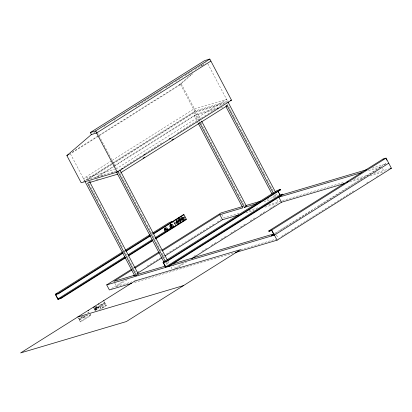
<?xml version="1.0" encoding="UTF-8"?>
<svg xmlns="http://www.w3.org/2000/svg" width="412" height="412" viewBox="0 0 412 412"><rect width="100%" height="100%" fill="white"/><g stroke="black" fill="none" stroke-linecap="round" stroke-linejoin="round"><path stroke-width="0.31" stroke-dasharray="2.06 1.54" d="M95.146 131.794L93.457 133.241L94.544 132.556M191.595 74.232L179.096 84.954L180.58 84.517L200.603 122.493M200.732 66.394L203.616 63.917M98.782 135.497L181.177 83.646L192.713 73.748M202.328 65.498L205.696 62.609M104.308 126.412L105.395 125.727M114.078 120.263L115.164 119.583M123.847 114.119L124.929 113.434M135.239 106.945L162.915 89.528M165.629 87.823L172.685 83.384M175.399 81.674L182.454 77.235M185.168 75.53L192.224 71.085M194.933 69.381L201.988 64.942M72.193 152.234L98.241 135.842M68.938 154.279L70.421 153.841L180.58 84.517M111.637 160.742L83.42 178.499L114.608 169.244M112.182 160.397L193.583 109.175L226.605 99.374L116.442 168.699L117.245 170.218M83.368 181.404L111.132 163.935M111.678 163.59L195.509 110.833L228.449 101.064M85.794 180.374L194.917 111.704L227.939 101.903M88.317 179.282L112.234 164.228M112.78 163.883L194.32 112.569L224.375 103.654M89.795 181.223L88.168 182.248L87.365 180.729M95.234 177.804L114.258 165.83M114.804 165.485L194.17 115.54L215.28 109.278M91.279 180.78L89.651 181.81L88.848 180.291M97.263 177.021L113.568 166.757M114.114 166.412L197.734 113.789L216.748 108.15M123.806 166.942L142.289 155.309M145.009 153.599L163.492 141.97M177.083 133.416L223.289 104.339M226.229 105.853L227.785 104.875L226.718 102.851M151.616 233.661L152.708 232.976M124.28 251.444L125.366 250.759M111.549 288.57L124.069 280.69M137.134 272.466L139.313 271.096M146.935 266.301L160.546 257.737M163.265 256.027L164.352 255.337M166.53 253.967L214.436 223.824M217.16 222.109L220.971 219.709M114.721 283.07L116.498 286.443L127.37 279.599M78.759 318.867L82.915 316.251M88.111 312.981L89.152 312.327M94.348 309.057L104.741 302.516M79.094 319.501L85.33 315.577M94.683 309.69L105.075 303.15M79.423 320.129L88.261 314.572M105.405 303.783L95.012 310.324L93.812 308.047M80.227 321.648L90.619 315.108M99.452 309.551L106.208 305.297M174.698 268.449L182.851 263.32M193.728 256.475L195.901 255.11M201.88 251.346L206.773 248.266M211.119 245.531L216.558 242.112M220.904 239.372L226.343 235.952M230.689 233.213L236.127 229.793M240.474 227.058L245.912 223.639M250.259 220.899L255.698 217.479M260.044 214.74L265.483 211.32M269.829 208.585L275.267 205.161M176.037 268.598L186.363 262.099M274.51 233.568L385.565 163.682L386.662 163.358M275.602 233.388L277.781 232.018M279.614 230.864L287.566 225.858M289.409 224.695L297.351 219.704M299.21 218.53L312.275 210.311M318.265 206.541L381.61 166.675L367.452 170.877M384.674 164.748L385.766 164.058L385.565 163.682M281.53 236.39L288.601 231.946M291.315 230.236L353.831 190.89M366.881 182.681L367.968 181.996M376.666 176.527L377.752 175.842M86.036 315.407L86.376 315.206M85.31 315.783L84.409 316.153M225.946 105.42L227.785 104.875M221.414 107.455L222.64 107.094M86.834 179.72L118.373 170.362M101.131 176.171L103.556 175.45M111.441 173.112L113.867 172.391M96.398 179.807L98.849 179.081M119.701 172.891L120.695 172.597M267.038 199.29L275.01 196.921M372.134 168.106L385.658 164.094M263.953 201.586L270.699 199.583M239.104 213.426L223.69 218L221.913 214.626M248.972 210.496L258.221 207.756M268.701 204.646L344.54 182.14M353.79 179.4L368.586 175.007M374.137 173.359L389.551 168.786M245.897 212.793L253.9 210.419M264.983 207.128L277.915 203.291M349.809 181.96L363.348 177.943M370.12 175.934L383.66 171.917M116.498 286.443L131.892 281.875M240.726 249.584L275.808 239.176M134.652 282.441L233.923 252.983M95.172 307.816L95.769 307.64M95.476 308.928A0.577 0.484 73.5 0 0 95.656 307.991A0.577 0.484 73.5 0 0 94.842 308.202A0.577 0.484 73.5 0 0 95.476 308.928L96.068 308.753A0.577 0.484 73.5 0 0 96.248 307.816A0.577 0.484 73.5 0 0 95.435 308.027A0.577 0.484 73.5 0 0 96.068 308.753M95.852 310.02L96.444 309.845M382.496 168.364L384.272 171.737M207.766 63.649L227.671 101.398M276.442 193.903L277.343 195.607M228.681 106.574L231.07 111.106M231.369 111.673L234.057 116.766M234.356 117.332L236.148 120.731M237.343 122.997L239.434 126.963M240.623 129.224L243.312 134.322M243.61 134.889L246 139.421M246.299 139.987L248.987 145.081M249.286 145.647L251.078 149.046M252.273 151.312L254.358 155.278M255.553 157.544L260.93 167.736M261.229 168.302L263.917 173.4M264.216 173.967L266.008 177.366M267.203 179.627L269.288 183.592M270.483 185.858L273.47 191.523M274.964 194.351L275.86 196.05M274.371 195.221L275.262 196.921M276.751 199.738L278.527 203.111M272.883 195.659L274.377 198.491M276.493 235.072L278.27 238.445M197.734 113.789L200.417 118.888M181.177 83.646L195.509 110.833M200.902 123.059L232.044 182.125M232.342 182.691L237.132 191.776M238.332 194.047L240.428 198.023M241.623 200.294L244.919 206.541M194.32 112.569L199.238 121.895M194.17 115.54L198.054 122.9M173.122 264.442L175.198 268.377M168.065 261.363L169.857 264.762M171.042 267.007L171.933 268.696M120 173.457L137.618 206.87M137.917 207.437L140.307 211.969M141.501 214.235L145.982 222.727M147.172 224.993L150.159 230.658M150.457 231.225L152.548 235.185M152.847 235.752L155.236 240.284M156.431 242.55L160.907 251.042M162.101 253.308L164.491 257.84M166.881 262.372L167.777 264.071M96.408 130.707L97.011 131.84M97.309 132.407L116.143 168.132M165.984 262.66L167.782 266.07M165.696 265.374L166.293 266.507M89.059 183.948L93.539 192.44M93.838 193.007L98.617 202.071M99.812 204.337L101.903 208.302M103.093 210.563L107.872 219.627M109.067 221.893L112.054 227.553M112.352 228.119L113.547 230.385M114.742 232.651L117.724 238.316M118.023 238.883L122.802 247.942M123.997 250.208L126.984 255.873M127.282 256.439L132.654 266.631M132.952 267.197L136.835 274.557M70.421 153.841L84.754 181.028M104.334 301.744L106.409 305.678L101.213 308.949L99.009 304.777M89.816 313.594L90.82 315.489L80.428 322.029L78.223 317.853M84.29 316.231L85.624 318.759M95.764 306.487A1.73 1.457 73.5 0 1 97.397 308.48A1.73 1.457 73.5 0 1 95.553 309.809A1.73 1.457 73.5 0 1 94.564 307.357M95.929 306.889A1.73 1.457 73.5 0 1 96.722 309.082A1.73 1.457 73.5 0 1 94.961 309.984A1.73 1.457 73.5 0 1 93.859 307.944M95.816 306.621A1.73 1.457 73.5 0 1 97.057 308.629A1.73 1.457 73.5 0 1 95.476 309.963A1.73 1.457 73.5 0 1 94.106 308.063M84.136 316.2A1.73 1.457 73.5 0 1 82.992 318.09A1.73 1.457 73.5 0 1 81.236 316.591M80.999 316.74A1.73 1.457 73.5 0 1 80.762 319.614A1.73 1.457 73.5 0 1 78.641 317.796M90.032 314.176A1.73 1.457 73.5 0 1 89.224 315.973A1.73 1.457 73.5 0 1 87.437 315.334M87.504 313.084A1.73 1.457 73.5 0 1 88.451 312.662M97.088 307.934L100.028 306.518L97.088 307.934M100.023 305.771A1.73 1.457 73.5 0 0 101.955 307.913A1.73 1.457 73.5 0 0 102.454 305.076A1.73 1.457 73.5 0 0 100.023 305.771M102.593 304.154A1.73 1.457 73.5 0 0 104.524 306.296A1.73 1.457 73.5 0 0 105.024 303.464A1.73 1.457 73.5 0 0 102.593 304.154"/><path stroke-width="0.62" d="M91.376 134.549L90.321 132.54L204.635 60.6L209.832 59.06L231.498 100.157L117.183 172.098L81.19 182.773L66.857 155.587L91.376 134.549L96.573 133.009L210.893 61.069M90.321 132.54L95.512 131.001L209.832 59.06M66.857 155.587L68.418 154.608M121.483 168.894L122.57 168.214M143.752 154.881L144.839 154.201M169.28 138.818L170.367 138.133M217.073 108.742L218.169 108.052M143.077 158.182L144.71 157.152M171.892 140.049L173.519 139.024M121.19 172.453L227.192 105.74L273.475 193.522M125.681 257.706L60.899 298.473L57.932 299.354L55.265 294.297L122.766 251.814M125.49 250.105L149.983 234.685M152.708 232.976L169.584 222.356L172.551 221.476L172.752 221.852L153.697 233.841M125.48 257.325L60.698 298.092L57.953 298.906L55.687 294.606L56.774 293.921M55.265 294.297L58.231 293.416L123.013 252.649M125.737 250.934L150.231 235.52M152.955 233.805L172.551 221.476M55.687 294.606L58.432 293.792L123.214 253.025M125.933 251.315L150.432 235.901M173.565 221.342L183.958 214.801M174.698 223.489L185.091 216.949M57.953 298.906L124.913 256.769M128.178 254.714L152.131 239.64M154.85 237.93L165.197 231.42M167.375 230.05L171.186 227.651M57.932 299.354L59.565 298.324M128.204 255.615L152.697 240.196M155.422 238.486L175.018 226.152L175.218 226.533L155.623 238.862M175.831 225.642L186.224 219.102M128.4 255.991L152.898 240.577M131.567 283.353L109.371 289.94L106.708 284.883L131.747 269.124M134.467 267.409L158.965 251.995M161.689 250.28L221.023 212.942L242.498 206.572M132.314 269.752L113.83 281.386L135.018 275.098M135.033 268.042L159.495 252.649M162.215 250.939L219.833 214.678L242.838 207.849L198.352 123.466M133.349 275.839L134.436 275.154M137.155 273.444L162.163 257.706M164.877 255.996L222.501 219.735L238.512 214.987M85.052 181.594L134.755 275.865L136.243 275.427L138.319 274.119L165.305 266.111M199.537 122.462L244.326 207.411L246.402 206.103L201.612 121.154M165.701 267.378L163.034 262.32L277.353 190.38L280.32 189.499L280.521 189.875L166.201 261.816L163.456 262.635L165.722 266.93L168.467 266.116L282.787 194.176L282.987 194.557L168.668 266.497L168.467 266.116M163.034 262.32L166 261.44L280.32 189.499M165.722 266.93L280.042 194.989L282.787 194.176M191.801 258.674L281.499 202.23L344.885 183.422M271.446 236.004L271.245 235.623L273.99 234.809L271.724 230.509L268.979 231.323L268.779 230.941L383.098 159.001L386.065 158.12L391.4 168.24L277.08 240.181L235.154 252.618M268.979 231.323L270.612 230.298M346.827 182.336L348.459 181.306M268.779 230.941L271.75 230.061L386.065 158.12M271.245 235.623L273.97 233.908M388.732 163.178L274.413 235.123L106.708 284.883M230.282 100.518L231.498 100.157M226.203 106.033L227.192 105.74M117.626 174.199L87.571 183.119L136.243 275.427M171.104 222.341L172.752 221.852M278.873 190.365L280.521 189.875M173.37 226.641L175.018 226.152M174.029 226.883L175.218 226.533M245.562 205.66L260.899 201.108M281.762 194.917L366.603 169.749M244.326 207.411L256.588 203.77M361.916 172.52L278.831 197.173L281.499 202.23M390.169 168.606L391.4 168.24M172.824 263.881L273.759 233.934M77.76 316.972L183.505 285.593M386.327 159.104L386.894 160.18M383.098 159.001L383.299 159.382M278.059 191.23L280.042 194.989M277.946 191.503L278.538 192.625M279.13 193.748L279.722 194.876M227.939 101.903L275.546 192.203M226.008 106.749L271.987 193.964M271.75 230.061L277.08 240.181M219.833 214.678L222.501 219.735M181.357 216.439L183.623 220.734A1.73 1.457 73.5 0 1 181.373 219.416L181.342 219.004A1.73 1.457 73.5 0 1 183.397 217.711L183.706 217.948A1.73 1.457 73.5 0 1 183.623 220.734M178.762 218.072A1.73 1.457 73.5 0 0 178.679 220.863L178.988 221.095A1.73 1.457 73.5 0 0 181.043 219.807L181.007 219.395A1.73 1.457 73.5 0 0 178.762 218.072L181.028 222.372M176.161 219.704L178.427 224.004A1.73 1.457 73.5 0 1 176.176 222.686L176.145 222.274A1.73 1.457 73.5 0 1 178.2 220.981L178.509 221.218A1.73 1.457 73.5 0 1 178.427 224.004M170.29 223.206L171.989 226.43M119.856 169.924L167.468 260.23M166 261.44L166.201 261.816M117.775 171.227L165.382 261.527M95.512 131.001L117.183 172.098M116.56 172.175L163.904 261.981M89.95 182.377L138.319 274.119M103.742 300.621L103.942 300.997M98.545 303.891L98.746 304.267M93.349 307.161L93.55 307.537M88.153 310.432L88.353 310.808M58.231 293.416L58.432 293.792M60.698 298.092L60.899 298.473M94.786 306.76A1.73 1.457 73.5 0 1 95.11 306.616M79.042 316.725A1.73 1.457 73.5 0 1 79.32 316.493M166.932 230.947A1.73 1.457 73.5 0 1 164.398 230.205A1.73 1.457 73.5 0 1 166.021 228.094M165.892 229.206A0.577 0.484 73.5 0 1 166.221 230.056M172.144 227.764A1.73 1.457 73.5 0 1 169.801 226.306A1.73 1.457 73.5 0 1 171.881 224.808M171.124 225.735A0.577 0.484 73.5 0 1 171.541 226.801M183.757 214.42L173.364 220.961L176.032 226.018L186.425 219.483L183.757 214.42M134.92 280.999L20.6 352.94L126.345 321.566L240.665 249.626L134.92 280.999M179.076 219.426A0.577 0.484 73.5 0 0 179.72 220.142A0.577 0.484 73.5 0 0 179.884 219.199A0.577 0.484 73.5 0 0 179.076 219.426M182.341 219.055A0.577 0.484 73.5 0 0 182.985 219.771A0.577 0.484 73.5 0 0 183.149 218.829A0.577 0.484 73.5 0 0 182.341 219.055M177.145 222.326A0.577 0.484 73.5 0 0 177.788 223.041A0.577 0.484 73.5 0 0 177.953 222.099A0.577 0.484 73.5 0 0 177.145 222.326M165.027 228.732A1.73 1.457 73.5 0 0 166.53 231.281A1.73 1.457 73.5 0 0 167.581 228.706A1.73 1.457 73.5 0 0 165.027 228.732M165.897 229.396A0.577 0.484 73.5 0 0 166.53 230.128A0.577 0.484 73.5 0 0 166.711 229.185A0.577 0.484 73.5 0 0 165.897 229.396M170.517 225.276A1.73 1.457 73.5 0 0 172.02 227.826A1.73 1.457 73.5 0 0 173.071 225.251A1.73 1.457 73.5 0 0 170.517 225.276M171.387 225.946A0.577 0.484 73.5 0 0 172.015 226.672A0.577 0.484 73.5 0 0 172.201 225.735A0.577 0.484 73.5 0 0 171.387 225.946"/></g></svg>
